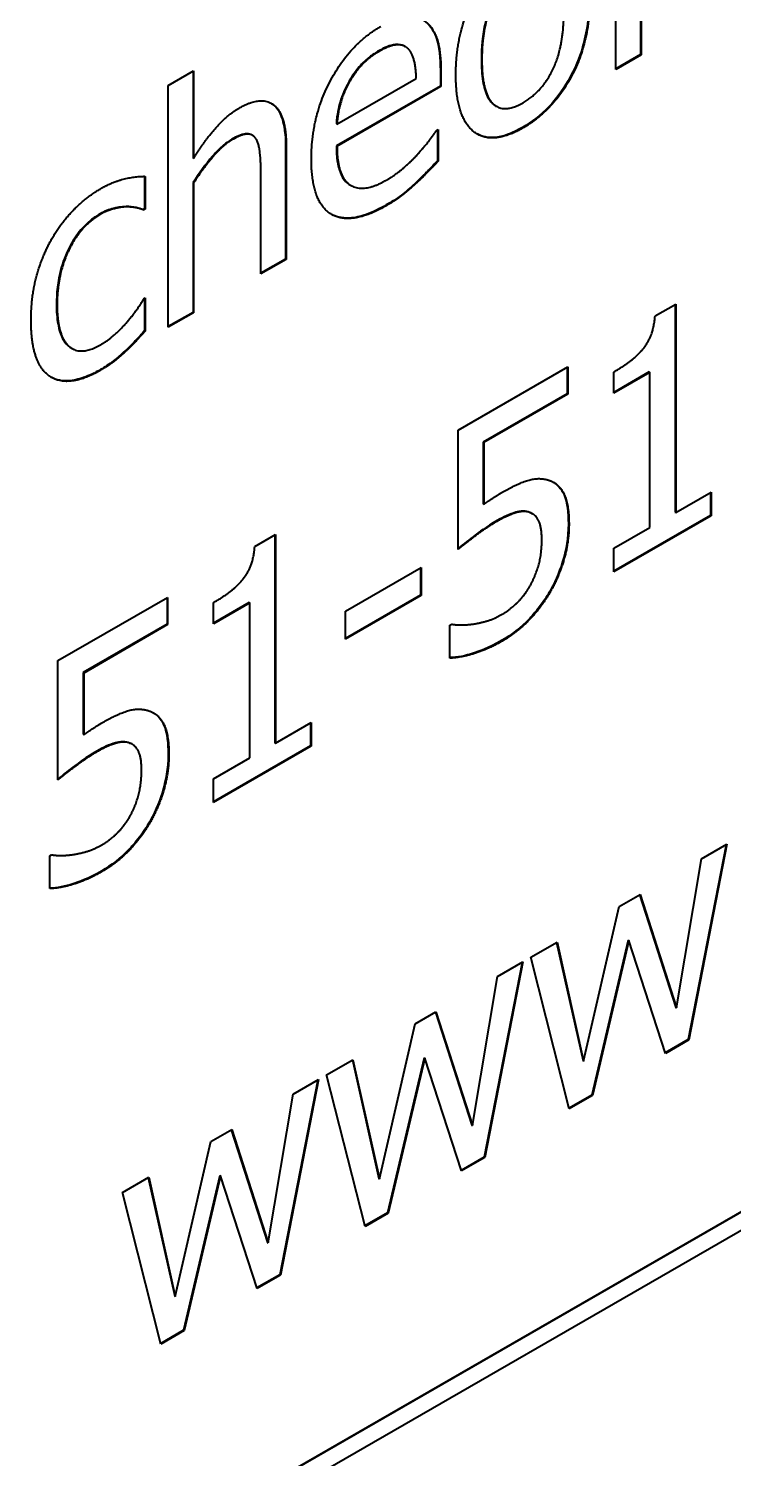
# Model space of a CAD drawing. Header units: inches. Extents: x 6934 to 18973, y 4254 to 7629.
# Drawn here: x 11209.22 to 11215.6, y 6550.43 to 6563.37 of the extents above; entities that cross this region are included whole.
import ezdxf

# ---------------------------------------------------------------- set-up
doc = ezdxf.new("R2010")
doc.units = ezdxf.units.IN
doc.header["$MEASUREMENT"] = 0
doc.layers.add('POWER SUPPLY CASE OUTLINE$0$가시적인 것(ISO)', color=3, linetype='Continuous', lineweight=40, true_color=0x00ff00)
doc.layers.add('POWER SUPPLY CASE OUTLINE$0$가시적인 좁은 것(ISO)', color=3, linetype='Continuous', lineweight=35, true_color=0x00ff00)

msp = doc.modelspace()

# ---------------------------------------------------------------- linework, layer by layer
at = {"layer": 'POWER SUPPLY CASE OUTLINE$0$가시적인 것(ISO)'}
for p, q in [((11205.314, 6546.704), (11237.275, 6565.109)), ((11237.281, 6565.106), (11205.32, 6546.7)), ((11205.461, 6546.618), (11237.14, 6564.861)), ((11214.538, 6562.996), (11214.538, 6564.567)), ((11214.761, 6564.305), (11214.761, 6563.131)), ((11214.767, 6564.302), (11214.767, 6563.128)), ((11212.627, 6563.206), (11212.633, 6563.203)), ((11214.761, 6563.131), (11214.538, 6563.003)), ((11214.767, 6563.128), (11214.538, 6562.996)), ((11214.761, 6563.131), (11214.767, 6563.128)), ((11210.489, 6562.851), (11210.718, 6562.983)), ((11210.713, 6562.979), (11210.713, 6562.196)), ((11210.718, 6562.983), (11210.718, 6562.192)), ((11212.95, 6562.99), (11212.95, 6562.846)), ((11212.955, 6562.987), (11212.955, 6562.843)), ((11210.489, 6560.665), (11210.489, 6562.851)), ((11212.95, 6562.846), (11212.009, 6562.305)), ((11212.015, 6562.503), (11212.732, 6562.916)), ((11212.955, 6562.843), (11212.015, 6562.301)), ((11212.121, 6562.884), (11212.126, 6562.881)), ((11212.95, 6562.846), (11212.955, 6562.843)), ((11213.452, 6562.666), (11213.458, 6562.663)), ((11211.245, 6562.404), (11211.251, 6562.4)), ((11212.009, 6562.506), (11212.015, 6562.503)), ((11212.917, 6562.448), (11212.93, 6562.455)), ((11212.925, 6562.452), (11212.925, 6562.17)), ((11212.93, 6562.455), (11212.93, 6562.167)), ((11211.55, 6562.301), (11211.55, 6561.282)), ((11211.556, 6562.298), (11211.556, 6561.279)), ((11212.009, 6562.305), (11212.015, 6562.301)), ((11210.713, 6562.196), (11210.718, 6562.192)), ((11212.925, 6562.17), (11212.93, 6562.167)), ((11210.275, 6562.031), (11210.275, 6561.737)), ((11210.281, 6562.03), (11210.281, 6561.734)), ((11211.327, 6561.147), (11211.327, 6562.043)), ((11210.713, 6561.973), (11210.718, 6561.97)), ((11210.713, 6561.973), (11210.713, 6560.8)), ((11210.718, 6561.97), (11210.718, 6560.796)), ((11212.136, 6561.95), (11212.142, 6561.947)), ((11210.107, 6561.757), (11210.112, 6561.754)), ((11210.275, 6561.737), (11210.262, 6561.729)), ((11210.262, 6561.729), (11210.268, 6561.726)), ((11210.281, 6561.734), (11210.268, 6561.726)), ((11210.275, 6561.737), (11210.281, 6561.734)), ((11211.55, 6561.282), (11211.327, 6561.154)), ((11211.556, 6561.279), (11211.327, 6561.147)), ((11211.55, 6561.282), (11211.556, 6561.279)), ((11210.268, 6560.922), (11210.281, 6560.93)), ((11210.275, 6560.926), (11210.275, 6560.636)), ((11210.281, 6560.93), (11210.281, 6560.633)), ((11214.892, 6560.767), (11215.079, 6560.875)), ((11215.074, 6560.872), (11215.074, 6558.992)), ((11215.079, 6560.875), (11215.079, 6558.989)), ((11210.713, 6560.8), (11210.489, 6560.671)), ((11210.718, 6560.796), (11210.489, 6560.665)), ((11210.713, 6560.8), (11210.718, 6560.796)), ((11210.275, 6560.636), (11210.281, 6560.633)), ((11209.613, 6560.476), (11209.618, 6560.472)), ((11210.098, 6560.451), (11210.104, 6560.448)), ((11213.111, 6559.735), (11214.104, 6560.307)), ((11214.098, 6560.303), (11214.098, 6560.064)), ((11214.104, 6560.307), (11214.104, 6560.061)), ((11214.84, 6560.261), (11214.518, 6560.075)), ((11214.518, 6560.068), (11214.518, 6560.26)), ((11214.846, 6560.257), (11214.518, 6560.068)), ((11214.84, 6560.261), (11214.846, 6560.257)), ((11214.846, 6558.855), (11214.846, 6560.257)), ((11214.098, 6560.064), (11213.338, 6559.626)), ((11214.104, 6560.061), (11213.344, 6559.623)), ((11214.098, 6560.064), (11214.104, 6560.061)), ((11213.111, 6558.656), (11213.111, 6559.735)), ((11213.338, 6559.626), (11213.344, 6559.623)), ((11213.338, 6559.626), (11213.338, 6559.068)), ((11213.344, 6559.623), (11213.344, 6559.065)), ((11215.079, 6558.989), (11215.401, 6559.174)), ((11215.395, 6559.171), (11215.395, 6558.964)), ((11215.401, 6559.174), (11215.401, 6558.96)), ((11213.338, 6559.068), (11213.344, 6559.065)), ((11213.759, 6558.99), (11213.765, 6558.987)), ((11213.778, 6558.981), (11213.784, 6558.978)), ((11215.395, 6558.964), (11214.518, 6558.458)), ((11215.401, 6558.96), (11214.518, 6558.452)), ((11215.074, 6558.992), (11215.079, 6558.989)), ((11215.395, 6558.964), (11215.401, 6558.96)), ((11211.271, 6558.682), (11211.459, 6558.79)), ((11211.453, 6558.787), (11211.453, 6556.908)), ((11211.459, 6558.79), (11211.459, 6556.904)), ((11214.518, 6558.666), (11214.846, 6558.855)), ((11214.518, 6558.452), (11214.518, 6558.666)), ((11212.091, 6558.098), (11212.776, 6558.492)), ((11212.771, 6558.489), (11212.771, 6558.241)), ((11212.776, 6558.492), (11212.776, 6558.238)), ((11209.49, 6557.65), (11210.483, 6558.222)), ((11210.478, 6558.219), (11210.478, 6557.979)), ((11210.483, 6558.222), (11210.483, 6557.976)), ((11211.22, 6558.176), (11210.897, 6557.99)), ((11210.897, 6557.983), (11210.897, 6558.175)), ((11211.226, 6558.173), (11210.897, 6557.983)), ((11211.22, 6558.176), (11211.226, 6558.173)), ((11211.226, 6556.77), (11211.226, 6558.173)), ((11212.771, 6558.241), (11212.091, 6557.85)), ((11212.776, 6558.238), (11212.091, 6557.843)), ((11212.771, 6558.241), (11212.776, 6558.238)), ((11212.091, 6557.843), (11212.091, 6558.098)), ((11210.478, 6557.979), (11209.718, 6557.542)), ((11210.483, 6557.976), (11209.724, 6557.538)), ((11210.478, 6557.979), (11210.483, 6557.976)), ((11213.036, 6557.97), (11213.054, 6557.98)), ((11213.036, 6557.673), (11213.036, 6557.97)), ((11209.49, 6556.571), (11209.49, 6557.65)), ((11209.718, 6557.542), (11209.718, 6556.984)), ((11209.718, 6557.542), (11209.724, 6557.538)), ((11209.724, 6557.538), (11209.724, 6556.98)), ((11209.718, 6556.984), (11209.724, 6556.98)), ((11211.459, 6556.904), (11211.78, 6557.089)), ((11211.775, 6557.086), (11211.775, 6556.879)), ((11211.78, 6557.089), (11211.78, 6556.876)), ((11210.139, 6556.905), (11210.145, 6556.902)), ((11210.158, 6556.897), (11210.163, 6556.893)), ((11211.775, 6556.879), (11210.897, 6556.374)), ((11211.78, 6556.876), (11210.897, 6556.367)), ((11211.453, 6556.908), (11211.459, 6556.904)), ((11211.775, 6556.879), (11211.78, 6556.876)), ((11210.897, 6556.581), (11211.226, 6556.77)), ((11210.897, 6556.367), (11210.897, 6556.581)), ((11215.536, 6555.985), (11215.193, 6554.223)), ((11215.543, 6555.989), (11215.198, 6554.22)), ((11215.313, 6555.856), (11215.543, 6555.989)), ((11209.416, 6555.885), (11209.433, 6555.895)), ((11209.416, 6555.589), (11209.416, 6555.885)), ((11215.087, 6554.51), (11215.313, 6555.856)), ((11214.246, 6554.026), (11214.567, 6555.427)), ((11214.567, 6555.427), (11214.757, 6555.536)), ((11214.753, 6555.534), (11215.081, 6554.513)), ((11214.757, 6555.536), (11215.087, 6554.51)), ((11213.768, 6554.967), (11214.006, 6555.104)), ((11214.001, 6555.101), (11214.241, 6554.029)), ((11214.006, 6555.104), (11214.246, 6554.026)), ((11214.65, 6555.122), (11214.32, 6553.72)), ((11214.655, 6555.118), (11214.325, 6553.717)), ((11214.65, 6555.122), (11214.655, 6555.118)), ((11214.987, 6554.098), (11214.655, 6555.118)), ((11213.689, 6554.921), (11213.346, 6553.16)), ((11213.696, 6554.925), (11213.351, 6553.156)), ((11213.466, 6554.793), (11213.696, 6554.925)), ((11214.116, 6553.596), (11213.768, 6554.967)), ((11213.24, 6553.447), (11213.466, 6554.793)), ((11215.081, 6554.513), (11215.087, 6554.51)), ((11212.721, 6554.364), (11212.91, 6554.473)), ((11212.906, 6554.47), (11213.234, 6553.45)), ((11212.91, 6554.473), (11213.24, 6553.447)), ((11212.399, 6552.963), (11212.721, 6554.364)), ((11215.193, 6554.223), (11214.985, 6554.104)), ((11215.198, 6554.22), (11214.987, 6554.098)), ((11215.193, 6554.223), (11215.198, 6554.22)), ((11211.921, 6553.903), (11212.159, 6554.04)), ((11212.154, 6554.038), (11212.394, 6552.966)), ((11212.159, 6554.04), (11212.399, 6552.963)), ((11212.803, 6554.058), (11212.473, 6552.657)), ((11212.809, 6554.055), (11212.479, 6552.654)), ((11212.803, 6554.058), (11212.809, 6554.055)), ((11213.14, 6553.035), (11212.809, 6554.055)), ((11214.241, 6554.029), (11214.246, 6554.026)), ((11212.269, 6552.533), (11211.921, 6553.903)), ((11211.842, 6553.858), (11211.499, 6552.096)), ((11211.849, 6553.862), (11211.504, 6552.093)), ((11211.619, 6553.729), (11211.849, 6553.862)), ((11211.393, 6552.383), (11211.619, 6553.729)), ((11214.32, 6553.72), (11214.114, 6553.602)), ((11214.325, 6553.717), (11214.116, 6553.596)), ((11214.32, 6553.72), (11214.325, 6553.717)), ((11210.874, 6553.3), (11211.063, 6553.409)), ((11211.059, 6553.407), (11211.387, 6552.386)), ((11211.063, 6553.409), (11211.393, 6552.383)), ((11213.234, 6553.45), (11213.24, 6553.447)), ((11210.552, 6551.899), (11210.874, 6553.3)), ((11213.346, 6553.16), (11213.138, 6553.04)), ((11213.351, 6553.156), (11213.14, 6553.035)), ((11213.346, 6553.16), (11213.351, 6553.156)), ((11210.074, 6552.84), (11210.312, 6552.977)), ((11210.307, 6552.974), (11210.547, 6551.902)), ((11210.312, 6552.977), (11210.552, 6551.899)), ((11210.956, 6552.994), (11210.626, 6551.593)), ((11210.962, 6552.991), (11210.632, 6551.59)), ((11210.956, 6552.994), (11210.962, 6552.991)), ((11211.293, 6551.971), (11210.962, 6552.991)), ((11212.394, 6552.966), (11212.399, 6552.963)), ((11210.422, 6551.469), (11210.074, 6552.84)), ((11212.473, 6552.657), (11212.267, 6552.539)), ((11212.479, 6552.654), (11212.269, 6552.533)), ((11212.473, 6552.657), (11212.479, 6552.654)), ((11211.387, 6552.386), (11211.393, 6552.383)), ((11211.499, 6552.096), (11211.291, 6551.977)), ((11211.504, 6552.093), (11211.293, 6551.971)), ((11211.499, 6552.096), (11211.504, 6552.093)), ((11210.547, 6551.902), (11210.552, 6551.899)), ((11210.626, 6551.593), (11210.42, 6551.475)), ((11210.632, 6551.59), (11210.422, 6551.469)), ((11210.626, 6551.593), (11210.632, 6551.59))]:
    msp.add_line(p, q, dxfattribs=at)
for points, degree in [([(11213.09, 6562.948), (11213.09, 6563.341), (11213.425, 6563.97), (11213.698, 6564.127)], 2), ([(11213.698, 6563.9), (11213.52, 6563.797), (11213.326, 6563.389), (11213.326, 6563.084)], 2), ([(11214.303, 6563.646), (11214.303, 6563.249), (11213.973, 6562.627), (11213.698, 6562.468)], 2), ([(11212.804, 6563.438), (11212.878, 6563.39), (11212.955, 6563.175), (11212.955, 6562.987)], 2), ([(11213.698, 6562.695), (11213.874, 6562.797), (11214.067, 6563.208), (11214.067, 6563.51)], 2), ([(11211.783, 6562.187), (11211.783, 6562.57), (11212.131, 6563.225), (11212.411, 6563.386)], 2), ([(11212.655, 6563.187), (11212.615, 6563.224), (11212.49, 6563.214), (11212.398, 6563.161)], 2), ([(11212.732, 6562.916), (11212.729, 6563.021), (11212.691, 6563.156), (11212.655, 6563.187)], 2), ([(11212.398, 6563.161), (11212.307, 6563.109), (11212.179, 6562.973), (11212.126, 6562.881)], 2), ([(11213.326, 6563.084), (11213.326, 6562.787), (11213.52, 6562.593), (11213.698, 6562.695)], 2), ([(11213.698, 6562.468), (11213.414, 6562.305), (11213.09, 6562.564), (11213.09, 6562.948)], 2), ([(11212.126, 6562.881), (11212.075, 6562.789), (11212.022, 6562.607), (11212.015, 6562.503)], 2), ([(11211.13, 6562.648), (11211.33, 6562.763), (11211.556, 6562.588), (11211.556, 6562.298)], 2), ([(11210.718, 6562.192), (11210.821, 6562.358), (11211.019, 6562.584), (11211.13, 6562.648)], 2), ([(11211.283, 6562.368), (11211.255, 6562.412), (11211.155, 6562.412), (11211.07, 6562.363)], 2), ([(11212.743, 6562.227), (11212.804, 6562.296), (11212.889, 6562.405), (11212.917, 6562.448)], 2), ([(11211.07, 6562.363), (11210.985, 6562.314), (11210.805, 6562.105), (11210.718, 6561.97)], 2), ([(11211.327, 6562.043), (11211.327, 6562.151), (11211.309, 6562.328), (11211.283, 6562.368)], 2), ([(11212.015, 6562.301), (11212.015, 6562.028), (11212.253, 6561.875), (11212.464, 6561.997)], 2), ([(11212.467, 6561.768), (11212.141, 6561.58), (11211.783, 6561.796), (11211.783, 6562.187)], 2), ([(11212.464, 6561.997), (11212.539, 6562.04), (11212.684, 6562.163), (11212.743, 6562.227)], 2), ([(11212.93, 6562.167), (11212.891, 6562.126), (11212.77, 6562.002), (11212.723, 6561.96)], 2), ([(11209.881, 6561.92), (11209.992, 6561.984), (11210.2, 6562.032), (11210.281, 6562.03)], 2), ([(11209.423, 6561.443), (11209.504, 6561.593), (11209.743, 6561.841), (11209.881, 6561.92)], 2), ([(11212.723, 6561.96), (11212.657, 6561.9), (11212.549, 6561.815), (11212.467, 6561.768)], 2), ([(11210.112, 6561.754), (11210.064, 6561.753), (11209.935, 6561.721), (11209.876, 6561.687)], 2), ([(11210.268, 6561.726), (11210.243, 6561.735), (11210.167, 6561.753), (11210.112, 6561.754)], 2), ([(11209.876, 6561.687), (11209.699, 6561.585), (11209.483, 6561.15), (11209.483, 6560.867)], 2), ([(11209.247, 6560.731), (11209.247, 6560.938), (11209.342, 6561.295), (11209.423, 6561.443)], 2), ([(11209.483, 6560.867), (11209.483, 6560.591), (11209.691, 6560.4), (11209.876, 6560.507)], 2), ([(11209.876, 6560.507), (11209.988, 6560.571), (11210.19, 6560.794), (11210.268, 6560.922)], 2), ([(11209.423, 6560.217), (11209.339, 6560.269), (11209.247, 6560.524), (11209.247, 6560.731)], 2), ([(11214.518, 6560.26), (11214.704, 6560.367), (11214.88, 6560.591), (11214.892, 6560.767)], 2), ([(11210.281, 6560.633), (11210.247, 6560.595), (11210.145, 6560.483), (11210.104, 6560.448)], 2), ([(11210.104, 6560.448), (11210.045, 6560.393), (11209.952, 6560.32), (11209.881, 6560.279)], 2), ([(11209.881, 6560.279), (11209.74, 6560.197), (11209.507, 6560.163), (11209.423, 6560.217)], 2), ([(11213.344, 6559.065), (11213.388, 6559.097), (11213.473, 6559.151), (11213.508, 6559.172)], 2), ([(11213.508, 6559.172), (11213.648, 6559.252), (11213.84, 6559.31), (11213.928, 6559.283)], 2), ([(11213.928, 6559.283), (11214.017, 6559.256), (11214.114, 6559.074), (11214.114, 6558.884)], 2), ([(11213.469, 6558.913), (11213.369, 6558.856), (11213.171, 6558.706), (11213.111, 6558.656)], 2), ([(11213.765, 6558.987), (11213.714, 6559.01), (11213.561, 6558.966), (11213.469, 6558.913)], 2), ([(11213.778, 6558.981), (11213.772, 6558.985), (11213.766, 6558.988), (11213.759, 6558.99)], 3), ([(11213.868, 6558.744), (11213.868, 6558.856), (11213.815, 6558.968), (11213.765, 6558.987)], 2), ([(11214.114, 6558.884), (11214.114, 6558.734), (11214.031, 6558.428), (11213.954, 6558.289)], 2), ([(11210.897, 6558.175), (11211.083, 6558.282), (11211.259, 6558.506), (11211.271, 6558.682)], 2), ([(11213.775, 6558.35), (11213.821, 6558.439), (11213.868, 6558.632), (11213.868, 6558.744)], 2), ([(11213.954, 6558.289), (11213.878, 6558.15), (11213.651, 6557.909), (11213.51, 6557.827)], 2), ([(11213.514, 6558.073), (11213.588, 6558.115), (11213.725, 6558.255), (11213.775, 6558.35)], 2), ([(11213.249, 6557.981), (11213.321, 6557.993), (11213.439, 6558.029), (11213.514, 6558.073)], 2), ([(11213.054, 6557.98), (11213.081, 6557.973), (11213.186, 6557.972), (11213.249, 6557.981)], 2), ([(11213.51, 6557.827), (11213.381, 6557.753), (11213.128, 6557.674), (11213.036, 6557.673)], 2), ([(11209.888, 6557.087), (11210.027, 6557.167), (11210.219, 6557.225), (11210.307, 6557.198)], 2), ([(11210.307, 6557.198), (11210.397, 6557.171), (11210.494, 6556.99), (11210.494, 6556.8)], 2), ([(11209.724, 6556.98), (11209.768, 6557.012), (11209.853, 6557.066), (11209.888, 6557.087)], 2), ([(11210.145, 6556.902), (11210.093, 6556.925), (11209.941, 6556.881), (11209.848, 6556.828)], 2), ([(11210.158, 6556.897), (11210.152, 6556.9), (11210.145, 6556.903), (11210.139, 6556.905)], 3), ([(11210.247, 6556.659), (11210.247, 6556.771), (11210.194, 6556.883), (11210.145, 6556.902)], 2), ([(11209.848, 6556.828), (11209.749, 6556.771), (11209.551, 6556.621), (11209.49, 6556.571)], 2), ([(11210.494, 6556.8), (11210.494, 6556.649), (11210.41, 6556.343), (11210.334, 6556.204)], 2), ([(11210.155, 6556.265), (11210.2, 6556.354), (11210.247, 6556.547), (11210.247, 6556.659)], 2), ([(11210.334, 6556.204), (11210.258, 6556.065), (11210.03, 6555.824), (11209.889, 6555.743)], 2), ([(11209.894, 6555.988), (11209.967, 6556.03), (11210.105, 6556.17), (11210.155, 6556.265)], 2), ([(11209.628, 6555.896), (11209.7, 6555.908), (11209.819, 6555.945), (11209.894, 6555.988)], 2), ([(11209.433, 6555.895), (11209.461, 6555.888), (11209.565, 6555.887), (11209.628, 6555.896)], 2), ([(11209.889, 6555.743), (11209.76, 6555.668), (11209.508, 6555.589), (11209.416, 6555.589)], 2)]:
    msp.add_open_spline(points, degree=degree, dxfattribs=at)
for points, knots in [([(11213.692, 6563.903), (11213.662, 6563.886), (11213.632, 6563.865), (11213.576, 6563.819), (11213.551, 6563.794), (11213.489, 6563.723), (11213.458, 6563.675), (11213.405, 6563.574), (11213.378, 6563.509), (11213.329, 6563.308), (11213.321, 6563.191), (11213.321, 6563.087)], [-0.1718603, -0.1718603, -0.1718603, -0.1718603, -0.1450483, -0.1450483, -0.1202898, -0.1202898, -0.083085, -0.083085, -0.0475005, -0.0475005, 0, 0, 0, 0]), ([(11214.298, 6563.65), (11214.298, 6563.572), (11214.293, 6563.491), (11214.271, 6563.336), (11214.255, 6563.26), (11214.209, 6563.108), (11214.171, 6563.006), (11214.056, 6562.807), (11213.998, 6562.729), (11213.857, 6562.581), (11213.775, 6562.519), (11213.692, 6562.471)], [-0.2344064, -0.2344064, -0.2344064, -0.2344064, -0.1790611, -0.1790611, -0.1302839, -0.1302839, -0.0811533, -0.0811533, -0.0439624, -0.0439624, 0, 0, 0, 0]), ([(11212.799, 6563.441), (11212.823, 6563.425), (11212.845, 6563.404), (11212.888, 6563.345), (11212.903, 6563.309), (11212.941, 6563.204), (11212.95, 6563.095), (11212.95, 6562.99)], [-0.07136618, -0.07136618, -0.07136618, -0.07136618, -0.06137958, -0.06137958, -0.04815718, -0.04815718, 0, 0, 0, 0]), ([(11212.627, 6563.206), (11212.619, 6563.211), (11212.611, 6563.214), (11212.579, 6563.224), (11212.558, 6563.223), (11212.496, 6563.217), (11212.442, 6563.193), (11212.392, 6563.165)], [-0.03884776, -0.03884776, -0.03884776, -0.03884776, -0.03533026, -0.03533026, -0.02665885, -0.02665885, 0, 0, 0, 0]), ([(11212.392, 6563.165), (11212.364, 6563.148), (11212.336, 6563.13), (11212.284, 6563.089), (11212.26, 6563.068), (11212.213, 6563.018), (11212.169, 6562.968), (11212.121, 6562.884)], [-0.1085706, -0.1085706, -0.1085706, -0.1085706, -0.0699938, -0.0699938, -0.0362796, -0.0362796, 0, 0, 0, 0]), ([(11213.321, 6563.087), (11213.321, 6563.018), (11213.325, 6562.95), (11213.344, 6562.838), (11213.357, 6562.789), (11213.403, 6562.701), (11213.431, 6562.679), (11213.452, 6562.666)], [-0.09215979, -0.09215979, -0.09215979, -0.09215979, -0.07620997, -0.07620997, -0.06294949, -0.06294949, -0.04700202, -0.04700202, -0.04700202, -0.04700202]), ([(11212.121, 6562.884), (11212.088, 6562.825), (11212.061, 6562.764), (11212.029, 6562.654), (11212.015, 6562.59), (11212.009, 6562.506)], [-0.08562905, -0.08562905, -0.08562905, -0.08562905, -0.03697188, -0.03697188, 0, 0, 0, 0]), ([(11211.419, 6562.691), (11211.422, 6562.69), (11211.425, 6562.688), (11211.456, 6562.667), (11211.487, 6562.634), (11211.54, 6562.497), (11211.55, 6562.4), (11211.55, 6562.301)], [-0.08550858, -0.08550858, -0.08550858, -0.08550858, -0.08197159, -0.08197159, -0.04502634, -0.04502634, 0, 0, 0, 0]), ([(11211.245, 6562.404), (11211.243, 6562.405), (11211.24, 6562.406), (11211.226, 6562.413), (11211.209, 6562.417), (11211.149, 6562.409), (11211.107, 6562.39), (11211.065, 6562.366)], [-0.04126539, -0.04126539, -0.04126539, -0.04126539, -0.03828666, -0.03828666, -0.02245416, -0.02245416, 0, 0, 0, 0]), ([(11213.692, 6562.471), (11213.647, 6562.445), (11213.602, 6562.424), (11213.516, 6562.393), (11213.476, 6562.384), (11213.38, 6562.377), (11213.328, 6562.388), (11213.283, 6562.413)], [-0.2485918, -0.2485918, -0.2485918, -0.2485918, -0.2102442, -0.2102442, -0.174715, -0.174715, -0.1206371, -0.1206371, -0.1206371, -0.1206371]), ([(11211.065, 6562.366), (11211.035, 6562.349), (11211.007, 6562.328), (11210.937, 6562.267), (11210.904, 6562.23), (11210.826, 6562.139), (11210.767, 6562.058), (11210.713, 6561.973)], [-0.05288008, -0.05288008, -0.05288008, -0.05288008, -0.04672614, -0.04672614, -0.03775206, -0.03775206, 0, 0, 0, 0]), ([(11212.009, 6562.305), (11212.009, 6562.253), (11212.012, 6562.203), (11212.027, 6562.116), (11212.038, 6562.078), (11212.077, 6561.994), (11212.108, 6561.966), (11212.136, 6561.95)], [-0.11187212, -0.11187212, -0.11187212, -0.11187212, -0.09678136, -0.09678136, -0.08345944, -0.08345944, -0.06264781, -0.06264781, -0.06264781, -0.06264781]), ([(11212.925, 6562.17), (11212.886, 6562.13), (11212.842, 6562.085), (11212.791, 6562.032), (11212.753, 6561.995), (11212.718, 6561.963)], [-0.02928255, -0.02928255, -0.02928255, -0.02928255, -0.0195572, -0.0195572, 0, 0, 0, 0]), ([(11212.718, 6561.963), (11212.678, 6561.927), (11212.638, 6561.892), (11212.555, 6561.827), (11212.504, 6561.796), (11212.461, 6561.771)], [-0.04471801, -0.04471801, -0.04471801, -0.04471801, -0.02298794, -0.02298794, 0, 0, 0, 0]), ([(11210.107, 6561.757), (11210.063, 6561.756), (11210.017, 6561.746), (11209.954, 6561.73), (11209.912, 6561.714), (11209.871, 6561.69)], [-0.03520302, -0.03520302, -0.03520302, -0.03520302, -0.02211116, -0.02211116, 0, 0, 0, 0]), ([(11210.262, 6561.729), (11210.242, 6561.737), (11210.221, 6561.742), (11210.17, 6561.754), (11210.138, 6561.756), (11210.107, 6561.757)], [-0.03239622, -0.03239622, -0.03239622, -0.03239622, -0.01852192, -0.01852192, 0, 0, 0, 0]), ([(11212.461, 6561.771), (11212.401, 6561.737), (11212.341, 6561.707), (11212.229, 6561.667), (11212.177, 6561.655), (11212.053, 6561.649), (11212, 6561.667), (11211.964, 6561.687)], [-0.16174769, -0.16174769, -0.16174769, -0.16174769, -0.14344515, -0.14344515, -0.12699902, -0.12699902, -0.10177593, -0.10177593, -0.10177593, -0.10177593]), ([(11209.871, 6561.69), (11209.843, 6561.674), (11209.815, 6561.656), (11209.763, 6561.613), (11209.738, 6561.59), (11209.672, 6561.517), (11209.636, 6561.465), (11209.558, 6561.323), (11209.532, 6561.246), (11209.487, 6561.08), (11209.477, 6560.97), (11209.477, 6560.87)], [-0.1019678, -0.1019678, -0.1019678, -0.1019678, -0.0927181, -0.0927181, -0.0839903, -0.0839903, -0.0685528, -0.0685528, -0.0457149, -0.0457149, 0, 0, 0, 0]), ([(11209.477, 6560.87), (11209.477, 6560.809), (11209.481, 6560.748), (11209.5, 6560.645), (11209.513, 6560.601), (11209.56, 6560.512), (11209.591, 6560.488), (11209.613, 6560.476)], [-0.09057541, -0.09057541, -0.09057541, -0.09057541, -0.07757588, -0.07757588, -0.06629754, -0.06629754, -0.05059681, -0.05059681, -0.05059681, -0.05059681]), ([(11210.275, 6560.636), (11210.247, 6560.604), (11210.219, 6560.573), (11210.161, 6560.51), (11210.129, 6560.478), (11210.098, 6560.451)], [-0.03356122, -0.03356122, -0.03356122, -0.03356122, -0.01699214, -0.01699214, 0, 0, 0, 0]), ([(11210.098, 6560.451), (11210.063, 6560.419), (11210.028, 6560.388), (11209.956, 6560.331), (11209.912, 6560.303), (11209.875, 6560.282)], [-0.03875773, -0.03875773, -0.03875773, -0.03875773, -0.01977245, -0.01977245, 0, 0, 0, 0]), ([(11209.875, 6560.282), (11209.824, 6560.252), (11209.773, 6560.228), (11209.676, 6560.194), (11209.63, 6560.183), (11209.528, 6560.176), (11209.476, 6560.187), (11209.43, 6560.212)], [-0.08941012, -0.08941012, -0.08941012, -0.08941012, -0.06236424, -0.06236424, -0.03723416, -0.03723416, -0.00332226, -0.00332226, -0.00332226, -0.00332226]), ([(11213.973, 6559.264), (11213.985, 6559.256), (11213.997, 6559.247), (11214.033, 6559.214), (11214.054, 6559.184), (11214.098, 6559.082), (11214.108, 6558.988), (11214.108, 6558.888)], [-0.08110192, -0.08110192, -0.08110192, -0.08110192, -0.07025254, -0.07025254, -0.04617148, -0.04617148, 0, 0, 0, 0]), ([(11213.463, 6558.916), (11213.364, 6558.859), (11213.291, 6558.804), (11213.217, 6558.748), (11213.159, 6558.704), (11213.111, 6558.664)], [-0.0408979, -0.0408979, -0.0408979, -0.0408979, -0.02663719, -0.02663719, -0.00101463, -0.00101463, -0.00101463, -0.00101463]), ([(11213.759, 6558.99), (11213.742, 6558.998), (11213.723, 6559.002), (11213.672, 6559.002), (11213.645, 6558.995), (11213.577, 6558.976), (11213.52, 6558.949), (11213.463, 6558.916)], [-0.04194345, -0.04194345, -0.04194345, -0.04194345, -0.03703958, -0.03703958, -0.02998323, -0.02998323, 0, 0, 0, 0]), ([(11214.108, 6558.888), (11214.108, 6558.756), (11214.085, 6558.647), (11214.037, 6558.478), (11213.999, 6558.384), (11213.949, 6558.292)], [-0.06969027, -0.06969027, -0.06969027, -0.06969027, -0.03931917, -0.03931917, 0, 0, 0, 0]), ([(11213.949, 6558.292), (11213.923, 6558.245), (11213.894, 6558.2), (11213.823, 6558.103), (11213.784, 6558.059), (11213.678, 6557.947), (11213.592, 6557.881), (11213.504, 6557.831)], [-0.07222758, -0.07222758, -0.07222758, -0.07222758, -0.06095859, -0.06095859, -0.04642311, -0.04642311, 0, 0, 0, 0]), ([(11213.504, 6557.831), (11213.386, 6557.763), (11213.296, 6557.732), (11213.177, 6557.694), (11213.103, 6557.678), (11213.036, 6557.677)], [-0.06600544, -0.06600544, -0.06600544, -0.06600544, -0.04042675, -0.04042675, -0.00111119, -0.00111119, -0.00111119, -0.00111119]), ([(11210.352, 6557.179), (11210.365, 6557.172), (11210.377, 6557.163), (11210.413, 6557.13), (11210.434, 6557.099), (11210.478, 6556.997), (11210.488, 6556.904), (11210.488, 6556.803)], [-0.08110192, -0.08110192, -0.08110192, -0.08110192, -0.07025254, -0.07025254, -0.04617148, -0.04617148, 0, 0, 0, 0]), ([(11210.139, 6556.905), (11210.121, 6556.913), (11210.102, 6556.917), (11210.051, 6556.917), (11210.024, 6556.91), (11209.956, 6556.891), (11209.899, 6556.864), (11209.843, 6556.831)], [-0.04194345, -0.04194345, -0.04194345, -0.04194345, -0.03703958, -0.03703958, -0.02998323, -0.02998323, 0, 0, 0, 0]), ([(11209.843, 6556.831), (11209.744, 6556.775), (11209.67, 6556.719), (11209.597, 6556.663), (11209.538, 6556.619), (11209.49, 6556.579)], [-0.0408979, -0.0408979, -0.0408979, -0.0408979, -0.02663719, -0.02663719, -0.00101463, -0.00101463, -0.00101463, -0.00101463]), ([(11210.488, 6556.803), (11210.488, 6556.671), (11210.464, 6556.562), (11210.416, 6556.393), (11210.379, 6556.299), (11210.328, 6556.207)], [-0.06969027, -0.06969027, -0.06969027, -0.06969027, -0.03931917, -0.03931917, 0, 0, 0, 0]), ([(11210.328, 6556.207), (11210.302, 6556.16), (11210.274, 6556.115), (11210.202, 6556.018), (11210.164, 6555.974), (11210.057, 6555.862), (11209.971, 6555.796), (11209.884, 6555.746)], [-0.07222758, -0.07222758, -0.07222758, -0.07222758, -0.06095859, -0.06095859, -0.04642311, -0.04642311, 0, 0, 0, 0]), ([(11209.884, 6555.746), (11209.766, 6555.678), (11209.675, 6555.647), (11209.556, 6555.609), (11209.482, 6555.593), (11209.416, 6555.592)], [-0.06600544, -0.06600544, -0.06600544, -0.06600544, -0.04042675, -0.04042675, -0.00111119, -0.00111119, -0.00111119, -0.00111119])]:
    msp.add_open_spline(points, degree=3, knots=knots, dxfattribs=at)
at = {"layer": 'POWER SUPPLY CASE OUTLINE$0$가시적인 좁은 것(ISO)'}
for p, q in [((11212.392, 6563.165), (11212.398, 6563.161)), ((11213.321, 6563.087), (11213.326, 6563.084)), ((11212.95, 6562.99), (11212.955, 6562.987)), ((11213.692, 6562.471), (11213.698, 6562.468)), ((11211.065, 6562.366), (11211.07, 6562.363)), ((11211.55, 6562.301), (11211.556, 6562.298)), ((11212.718, 6561.963), (11212.723, 6561.96)), ((11212.461, 6561.771), (11212.467, 6561.768)), ((11209.871, 6561.69), (11209.876, 6561.687)), ((11209.477, 6560.87), (11209.483, 6560.867)), ((11209.875, 6560.282), (11209.881, 6560.279)), ((11213.463, 6558.916), (11213.469, 6558.913)), ((11214.108, 6558.888), (11214.114, 6558.884)), ((11213.949, 6558.292), (11213.954, 6558.289)), ((11213.504, 6557.831), (11213.51, 6557.827)), ((11209.843, 6556.831), (11209.848, 6556.828)), ((11210.488, 6556.803), (11210.494, 6556.8)), ((11210.328, 6556.207), (11210.334, 6556.204)), ((11209.884, 6555.746), (11209.889, 6555.743))]:
    msp.add_line(p, q, dxfattribs=at)

doc.saveas('drawing.dxf')
